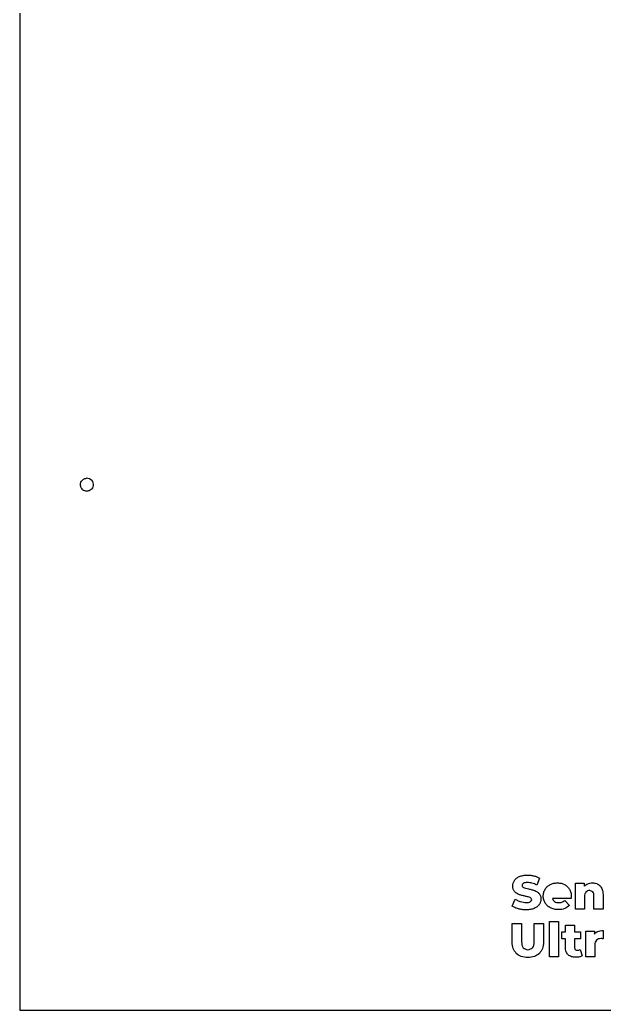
# Model space of a CAD drawing. Header units: millimetres. Extents: x -200 to 200, y -210 to 210.
# Drawn here: x -200 to -77.5, y -210 to -2.4 of the extents above; entities that cross this region are included whole.
import ezdxf

# ---------------------------------------------------------------- set-up
doc = ezdxf.new("R2010")
doc.units = ezdxf.units.MM
doc.layers.add('CUTOUTS', color=1, linetype='CONTINUOUS')
doc.layers.add('PERIMETER', color=5, linetype='CONTINUOUS')

msp = doc.modelspace()

# ---------------------------------------------------------------- linework, layer by layer
at = {"layer": 'CUTOUTS'}
for p, q in [((-91.01, -182.29), (-91.62, -183.76)), ((-83.48, -188.82), (-83.48, -183.4)), ((-83.48, -183.4), (-81.67, -183.4)), ((-81.67, -183.4), (-81.67, -183.99)), ((-96.77, -188.19), (-96.12, -186.73)), ((-84.39, -186.59), (-88.33, -186.59)), ((-81.58, -186.2), (-81.58, -188.82)), ((-79.61, -188.82), (-79.61, -186.03)), ((-77.71, -185.72), (-77.71, -188.82)), ((-85.75, -186.99), (-84.75, -188.03)), ((-81.58, -188.82), (-83.48, -188.82)), ((-77.71, -188.82), (-79.61, -188.82)), ((-96.77, -195.7), (-96.77, -191.82)), ((-96.77, -191.82), (-94.79, -191.82)), ((-94.79, -191.82), (-94.79, -195.64)), ((-92.14, -195.64), (-92.14, -191.82)), ((-92.14, -191.82), (-90.19, -191.82)), ((-90.19, -191.82), (-90.19, -195.7)), ((-88.94, -191.4), (-87.04, -191.4)), ((-88.94, -198.82), (-88.94, -191.4)), ((-87.04, -191.4), (-87.04, -198.82)), ((-85.59, -193.6), (-85.59, -192.19)), ((-85.59, -192.19), (-83.69, -192.19)), ((-83.69, -192.19), (-83.69, -193.6)), ((-86.38, -195.02), (-86.38, -193.6)), ((-86.38, -193.6), (-85.59, -193.6)), ((-85.59, -195.02), (-86.38, -195.02)), ((-85.59, -196.84), (-85.59, -195.02)), ((-83.69, -193.6), (-82.45, -193.6)), ((-82.45, -195.02), (-83.69, -195.02)), ((-83.69, -195.02), (-83.69, -196.82)), ((-82.45, -193.6), (-82.45, -195.02)), ((-81.34, -193.4), (-79.53, -193.4)), ((-81.34, -198.82), (-81.34, -193.4)), ((-79.53, -193.4), (-79.53, -194.05)), ((-77.71, -193.31), (-77.71, -195.02)), ((-79.44, -196.33), (-79.44, -198.82)), ((-87.04, -198.82), (-88.94, -198.82)), ((-82.54, -197.27), (-82.07, -198.6)), ((-79.44, -198.82), (-81.34, -198.82))]:
    msp.add_line(p, q, dxfattribs=at)
for radius, start, end in [(1.5, 44.4799, 89.9975), (1.17, 224.4755, 270.002)]:
    msp.add_arc((-186, -100), radius, start, end, dxfattribs=at)
for points, knots in [([(-186.84, -100.82), (-186.84, -100.82), (-186.84, -100.82), (-186.84, -100.82), (-186.96, -100.72), (-187.06, -100.6), (-187.14, -100.47), (-187.21, -100.33), (-187.26, -100.17), (-187.28, -100.02), (-187.29, -99.92), (-187.3, -99.76), (-187.26, -99.57), (-187.22, -99.4), (-187.14, -99.23), (-187.04, -99.09), (-186.96, -98.98), (-186.84, -98.84), (-186.65, -98.72), (-186.55, -98.66), (-186.44, -98.61), (-186.33, -98.57), (-186.22, -98.54), (-186.11, -98.51), (-186, -98.5)], [-0.0000041, -0.0000041, -0.0000041, -0.0000041, 0, 0, 0, 0.046957, 0.046957, 0.046957, 0.0947811, 0.0947811, 0.0947811, 0.1251025, 0.1251025, 0.1251025, 0.1527863, 0.1527863, 0.1527863, 0.1743865, 0.1743865, 0.1743865, 0.1854296, 0.1854296, 0.1854296, 0.1961151, 0.1961151, 0.1961151, 0.1961151]), ([(-184.93, -98.95), (-184.82, -99.09), (-184.73, -99.25), (-184.67, -99.43), (-184.61, -99.61), (-184.59, -99.8), (-184.61, -99.99), (-184.63, -100.21), (-184.69, -100.37), (-184.75, -100.49), (-184.83, -100.64), (-184.93, -100.77), (-185.06, -100.88), (-185.18, -100.98), (-185.33, -101.07), (-185.49, -101.12), (-185.58, -101.15), (-185.66, -101.17), (-185.75, -101.18), (-185.83, -101.19), (-185.92, -101.18), (-186, -101.17), (-186, -101.17), (-186, -101.17), (-186, -101.17)], [0, 0, 0, 0, 0.0546728, 0.0546728, 0.0546728, 0.1125043, 0.1125043, 0.1125043, 0.1772621, 0.1772621, 0.1772621, 0.2553304, 0.2553304, 0.2553304, 0.3290979, 0.3290979, 0.3290979, 0.3662446, 0.3662446, 0.3662446, 0.4009092, 0.4009092, 0.4009092, 0.400915, 0.400915, 0.400915, 0.400915]), ([(-96.3, -182.8), (-96.17, -182.63), (-95.88, -182.29), (-95.47, -182.09), (-95.26, -181.98)], [0, 0, 0, 0, 0.0634875, 0.1338945, 0.1338945, 0.1338945, 0.1338945]), ([(-95.26, -181.98), (-95, -181.9), (-94.45, -181.71), (-93.87, -181.69), (-93.55, -181.68)], [0, 0, 0, 0, 0.08058, 0.1740066, 0.1740066, 0.1740066, 0.1740066]), ([(-93.55, -181.68), (-93.32, -181.69), (-92.87, -181.7), (-92.42, -181.79), (-92.19, -181.84)], [0, 0, 0, 0, 0.0686095, 0.1371032, 0.1371032, 0.1371032, 0.1371032]), ([(-92.19, -181.84), (-91.98, -181.89), (-91.57, -182), (-91.19, -182.2), (-91.01, -182.29)], [0, 0, 0, 0, 0.065839, 0.126836, 0.126836, 0.126836, 0.126836]), ([(-96.65, -183.95), (-96.64, -183.75), (-96.61, -183.33), (-96.4, -182.98), (-96.3, -182.8)], [0, 0, 0, 0, 0.0615006, 0.1221055, 0.1221055, 0.1221055, 0.1221055]), ([(-96.27, -185.11), (-96.38, -184.95), (-96.62, -184.6), (-96.64, -184.18), (-96.65, -183.95)], [0, 0, 0, 0, 0.057987, 0.1241724, 0.1241724, 0.1241724, 0.1241724]), ([(-94.42, -183.4), (-94.5, -183.46), (-94.65, -183.58), (-94.68, -183.76), (-94.69, -183.85)], [0, 0, 0, 0, 0.02854957, 0.05480701, 0.05480701, 0.05480701, 0.05480701]), ([(-94.69, -183.85), (-94.68, -183.94), (-94.64, -184.13), (-94.47, -184.22), (-94.37, -184.27)], [0, 0, 0, 0, 0.02577306, 0.05547574, 0.05547574, 0.05547574, 0.05547574]), ([(-93.56, -183.22), (-93.74, -183.22), (-94.03, -183.23), (-94.31, -183.35), (-94.42, -183.4)], [0, 0, 0, 0, 0.05118731, 0.0885673, 0.0885673, 0.0885673, 0.0885673]), ([(-94.37, -184.27), (-94.23, -184.32), (-93.9, -184.45), (-93.55, -184.52), (-93.34, -184.56)], [0, 0, 0, 0, 0.0441149, 0.1071159, 0.1071159, 0.1071159, 0.1071159]), ([(-91.62, -183.76), (-91.94, -183.61), (-92.56, -183.31), (-93.24, -183.25), (-93.56, -183.22)], [0, 0, 0, 0, 0.1065012, 0.2029507, 0.2029507, 0.2029507, 0.2029507]), ([(-93.34, -184.56), (-93.1, -184.62), (-92.65, -184.72), (-92.21, -184.86), (-92.02, -184.93)], [0, 0, 0, 0, 0.0752191, 0.137522, 0.137522, 0.137522, 0.137522]), ([(-90.24, -186.1), (-90.23, -185.85), (-90.2, -185.34), (-89.97, -184.89), (-89.86, -184.67)], [0, 0, 0, 0, 0.076483, 0.1500147, 0.1500147, 0.1500147, 0.1500147]), ([(-89.86, -184.67), (-89.72, -184.47), (-89.43, -184.06), (-89.01, -183.8), (-88.79, -183.67)], [0, 0, 0, 0, 0.072876, 0.1471299, 0.1471299, 0.1471299, 0.1471299]), ([(-88.79, -183.67), (-88.55, -183.57), (-88.07, -183.35), (-87.54, -183.33), (-87.26, -183.31)], [0, 0, 0, 0, 0.0771302, 0.1583801, 0.1583801, 0.1583801, 0.1583801]), ([(-87.26, -183.31), (-87, -183.33), (-86.49, -183.35), (-86.02, -183.55), (-85.79, -183.65)], [0, 0, 0, 0, 0.0777027, 0.1518399, 0.1518399, 0.1518399, 0.1518399]), ([(-85.79, -183.65), (-85.58, -183.77), (-85.17, -184.02), (-84.89, -184.42), (-84.75, -184.62)], [0, 0, 0, 0, 0.0719498, 0.1440253, 0.1440253, 0.1440253, 0.1440253]), ([(-84.75, -184.62), (-84.63, -184.85), (-84.4, -185.32), (-84.38, -185.85), (-84.36, -186.12)], [0, 0, 0, 0, 0.0751443, 0.1568383, 0.1568383, 0.1568383, 0.1568383]), ([(-81.67, -183.99), (-81.56, -183.89), (-81.33, -183.68), (-81.05, -183.55), (-80.91, -183.49)], [0, 0, 0, 0, 0.04553309, 0.09177042, 0.09177042, 0.09177042, 0.09177042]), ([(-80.91, -183.49), (-80.76, -183.44), (-80.45, -183.33), (-80.12, -183.32), (-79.95, -183.31)], [0, 0, 0, 0, 0.04783582, 0.09802693, 0.09802693, 0.09802693, 0.09802693]), ([(-79.95, -183.31), (-79.64, -183.33), (-79.03, -183.37), (-78.56, -183.74), (-78.33, -183.91)], [0, 0, 0, 0, 0.0923512, 0.1767277, 0.1767277, 0.1767277, 0.1767277]), ([(-78.33, -183.91), (-78.15, -184.16), (-77.75, -184.69), (-77.73, -185.36), (-77.71, -185.72)], [0, 0, 0, 0, 0.0882615, 0.1951233, 0.1951233, 0.1951233, 0.1951233]), ([(-95.36, -185.74), (-95.53, -185.66), (-95.88, -185.51), (-96.14, -185.25), (-96.27, -185.11)], [0, 0, 0, 0, 0.0554026, 0.1112715, 0.1112715, 0.1112715, 0.1112715]), ([(-96.12, -186.73), (-95.96, -186.83), (-95.61, -187.04), (-95.23, -187.17), (-95.03, -187.23)], [0, 0, 0, 0, 0.0579617, 0.1202278, 0.1202278, 0.1202278, 0.1202278]), ([(-94.04, -186.1), (-94.29, -186.05), (-94.73, -185.95), (-95.16, -185.8), (-95.36, -185.74)], [0, 0, 0, 0, 0.0746116, 0.1370337, 0.1370337, 0.1370337, 0.1370337]), ([(-93, -186.41), (-93.14, -186.36), (-93.48, -186.23), (-93.83, -186.15), (-94.04, -186.1)], [0, 0, 0, 0, 0.04491, 0.1089698, 0.1089698, 0.1089698, 0.1089698]), ([(-92.67, -186.85), (-92.69, -186.76), (-92.72, -186.56), (-92.9, -186.46), (-93, -186.41)], [0, 0, 0, 0, 0.02735931, 0.0578844, 0.0578844, 0.0578844, 0.0578844]), ([(-92.02, -184.93), (-91.85, -185), (-91.51, -185.15), (-91.24, -185.42), (-91.11, -185.55)], [0, 0, 0, 0, 0.0551232, 0.1109315, 0.1109315, 0.1109315, 0.1109315]), ([(-91.11, -185.55), (-91, -185.71), (-90.75, -186.06), (-90.73, -186.48), (-90.72, -186.7)], [0, 0, 0, 0, 0.057847, 0.1239268, 0.1239268, 0.1239268, 0.1239268]), ([(-90.72, -186.7), (-90.74, -186.91), (-90.76, -187.32), (-90.97, -187.67), (-91.07, -187.84)], [0, 0, 0, 0, 0.0606347, 0.1206768, 0.1206768, 0.1206768, 0.1206768]), ([(-89.85, -187.55), (-89.96, -187.33), (-90.2, -186.88), (-90.23, -186.36), (-90.24, -186.1)], [0, 0, 0, 0, 0.0744023, 0.151785, 0.151785, 0.151785, 0.151785]), ([(-88.33, -186.59), (-88.28, -186.72), (-88.19, -186.98), (-87.97, -187.15), (-87.87, -187.24)], [0, 0, 0, 0, 0.04109629, 0.08088521, 0.08088521, 0.08088521, 0.08088521]), ([(-84.36, -186.12), (-84.36, -186.17), (-84.37, -186.32), (-84.38, -186.48), (-84.39, -186.59)], [0, 0, 0, 0, 0.01277207, 0.04709586, 0.04709586, 0.04709586, 0.04709586]), ([(-81.29, -185.24), (-81.37, -185.37), (-81.56, -185.66), (-81.58, -186.01), (-81.58, -186.2)], [0, 0, 0, 0, 0.0457113, 0.1021948, 0.1021948, 0.1021948, 0.1021948]), ([(-80.5, -184.92), (-80.66, -184.93), (-80.95, -184.96), (-81.18, -185.15), (-81.29, -185.24)], [0, 0, 0, 0, 0.04484443, 0.08676858, 0.08676858, 0.08676858, 0.08676858]), ([(-79.61, -186.03), (-79.63, -185.71), (-79.68, -185.12), (-80.24, -184.98), (-80.5, -184.92)], [0, 0, 0, 0, 0.086172, 0.1584605, 0.1584605, 0.1584605, 0.1584605]), ([(-95.47, -188.75), (-95.72, -188.68), (-96.18, -188.55), (-96.58, -188.31), (-96.77, -188.19)], [0, 0, 0, 0, 0.0765278, 0.1420907, 0.1420907, 0.1420907, 0.1420907]), ([(-93.82, -188.96), (-94.1, -188.95), (-94.66, -188.94), (-95.2, -188.81), (-95.47, -188.75)], [0, 0, 0, 0, 0.0839144, 0.1666769, 0.1666769, 0.1666769, 0.1666769]), ([(-95.03, -187.23), (-94.83, -187.29), (-94.43, -187.4), (-94.02, -187.41), (-93.81, -187.42)], [0, 0, 0, 0, 0.0631293, 0.1238155, 0.1238155, 0.1238155, 0.1238155]), ([(-92.12, -188.66), (-92.38, -188.75), (-92.93, -188.94), (-93.51, -188.95), (-93.82, -188.96)], [0, 0, 0, 0, 0.0808055, 0.1736192, 0.1736192, 0.1736192, 0.1736192]), ([(-93.81, -187.42), (-93.49, -187.44), (-92.97, -187.46), (-92.75, -187.02), (-92.67, -186.85)], [0, 0, 0, 0, 0.0866794, 0.1380585, 0.1380585, 0.1380585, 0.1380585]), ([(-91.07, -187.84), (-91.21, -188.01), (-91.5, -188.35), (-91.91, -188.55), (-92.12, -188.66)], [0, 0, 0, 0, 0.0633923, 0.1342493, 0.1342493, 0.1342493, 0.1342493]), ([(-88.73, -188.55), (-88.96, -188.42), (-89.4, -188.17), (-89.7, -187.76), (-89.85, -187.55)], [0, 0, 0, 0, 0.0770002, 0.1512776, 0.1512776, 0.1512776, 0.1512776]), ([(-87.06, -188.91), (-87.36, -188.9), (-87.94, -188.88), (-88.48, -188.66), (-88.73, -188.55)], [0, 0, 0, 0, 0.0897027, 0.1720073, 0.1720073, 0.1720073, 0.1720073]), ([(-87.87, -187.24), (-87.74, -187.3), (-87.47, -187.44), (-87.16, -187.46), (-87, -187.46)], [0, 0, 0, 0, 0.04237964, 0.09033562, 0.09033562, 0.09033562, 0.09033562]), ([(-84.75, -188.03), (-85.06, -188.29), (-85.73, -188.84), (-86.6, -188.89), (-87.06, -188.91)], [0, 0, 0, 0, 0.1175311, 0.2530784, 0.2530784, 0.2530784, 0.2530784]), ([(-87, -187.46), (-86.88, -187.46), (-86.65, -187.45), (-86.43, -187.39), (-86.33, -187.35)], [0, 0, 0, 0, 0.03647873, 0.06867861, 0.06867861, 0.06867861, 0.06867861]), ([(-86.33, -187.35), (-86.23, -187.31), (-86.02, -187.21), (-85.85, -187.07), (-85.75, -186.99)], [0, 0, 0, 0, 0.03208801, 0.06808821, 0.06808821, 0.06808821, 0.06808821]), ([(-79.53, -194.05), (-79.43, -193.94), (-79.21, -193.7), (-78.92, -193.57), (-78.78, -193.5)], [0, 0, 0, 0, 0.04649765, 0.09455265, 0.09455265, 0.09455265, 0.09455265]), ([(-78.14, -194.99), (-78.33, -195), (-78.68, -195.02), (-78.97, -195.23), (-79.1, -195.32)], [0, 0, 0, 0, 0.0549974, 0.1029955, 0.1029955, 0.1029955, 0.1029955]), ([(-78.78, -193.5), (-78.61, -193.44), (-78.27, -193.33), (-77.9, -193.32), (-77.71, -193.31)], [0, 0, 0, 0, 0.051769, 0.1085826, 0.1085826, 0.1085826, 0.1085826]), ([(-77.71, -195.02), (-77.79, -195.01), (-77.93, -195), (-78.08, -195), (-78.14, -194.99)], [0, 0, 0, 0, 0.02385641, 0.04312093, 0.04312093, 0.04312093, 0.04312093]), ([(-95.91, -198.11), (-96.16, -197.78), (-96.7, -197.08), (-96.75, -196.18), (-96.77, -195.7)], [0, 0, 0, 0, 0.1215168, 0.2614479, 0.2614479, 0.2614479, 0.2614479]), ([(-94.79, -195.64), (-94.76, -196.13), (-94.7, -197.03), (-93.85, -197.23), (-93.46, -197.32)], [0, 0, 0, 0, 0.1303134, 0.2385449, 0.2385449, 0.2385449, 0.2385449]), ([(-93.46, -197.32), (-93.08, -197.23), (-92.23, -197.02), (-92.17, -196.13), (-92.14, -195.64)], [0, 0, 0, 0, 0.1075407, 0.2377905, 0.2377905, 0.2377905, 0.2377905]), ([(-90.19, -195.7), (-90.22, -196.18), (-90.26, -197.08), (-90.81, -197.78), (-91.06, -198.11)], [0, 0, 0, 0, 0.1399311, 0.2614479, 0.2614479, 0.2614479, 0.2614479]), ([(-85.02, -198.39), (-85.19, -198.19), (-85.55, -197.74), (-85.58, -197.16), (-85.59, -196.84)], [0, 0, 0, 0, 0.0775894, 0.1689576, 0.1689576, 0.1689576, 0.1689576]), ([(-83.69, -196.82), (-83.69, -196.91), (-83.68, -197.08), (-83.58, -197.22), (-83.54, -197.28)], [0, 0, 0, 0, 0.02616356, 0.04897322, 0.04897322, 0.04897322, 0.04897322]), ([(-79.1, -195.32), (-79.2, -195.46), (-79.42, -195.75), (-79.43, -196.13), (-79.44, -196.33)], [0, 0, 0, 0, 0.049118, 0.1089925, 0.1089925, 0.1089925, 0.1089925]), ([(-93.48, -198.96), (-93.96, -198.94), (-94.86, -198.89), (-95.57, -198.36), (-95.91, -198.11)], [0, 0, 0, 0, 0.1402443, 0.2621216, 0.2621216, 0.2621216, 0.2621216]), ([(-91.06, -198.11), (-91.39, -198.36), (-92.11, -198.89), (-93, -198.94), (-93.48, -198.96)], [0, 0, 0, 0, 0.1218773, 0.2621216, 0.2621216, 0.2621216, 0.2621216]), ([(-83.39, -198.91), (-83.71, -198.9), (-84.31, -198.88), (-84.8, -198.54), (-85.02, -198.39)], [0, 0, 0, 0, 0.0946472, 0.1741238, 0.1741238, 0.1741238, 0.1741238]), ([(-83.54, -197.28), (-83.48, -197.33), (-83.36, -197.43), (-83.2, -197.44), (-83.12, -197.44)], [0, 0, 0, 0, 0.02194671, 0.04568281, 0.04568281, 0.04568281, 0.04568281]), ([(-82.66, -198.83), (-82.78, -198.86), (-83.02, -198.9), (-83.27, -198.91), (-83.39, -198.91)], [0, 0, 0, 0, 0.03612682, 0.07405452, 0.07405452, 0.07405452, 0.07405452]), ([(-83.12, -197.44), (-83.02, -197.44), (-82.81, -197.42), (-82.63, -197.32), (-82.54, -197.27)], [0, 0, 0, 0, 0.03129, 0.06114896, 0.06114896, 0.06114896, 0.06114896]), ([(-82.07, -198.6), (-82.16, -198.65), (-82.34, -198.75), (-82.55, -198.81), (-82.66, -198.83)], [0, 0, 0, 0, 0.02973979, 0.06307253, 0.06307253, 0.06307253, 0.06307253])]:
    msp.add_open_spline(points, degree=3, knots=knots, dxfattribs=at)
at = {"layer": 'PERIMETER'}
for p, q in [((-200, 210), (-200, -210)), ((-200, -210), (200, -210))]:
    msp.add_line(p, q, dxfattribs=at)

doc.saveas('drawing.dxf')
